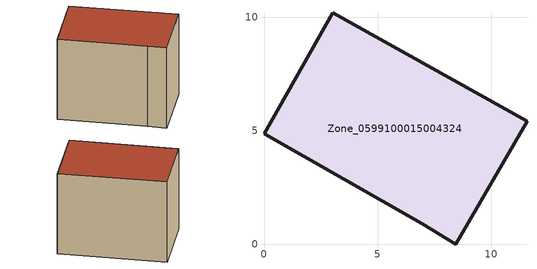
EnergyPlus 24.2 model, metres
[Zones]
Zone_0599100015004324
 floor ground (C_G): 8.45,0 6.96,0.89 0,4.87 3.03,10.19 11.58,5.41 z0.83
 wall outside (C_F): 6.96,0.89 8.45,0 11.58,5.41 3.03,10.19 0,4.87 6.96,0.89 z0.83:8.88
 roof outside (C_R): 11.58,5.41 3.03,10.19 0,4.87 6.96,0.89 8.45,0 z8.88
[BUILDING]
Pand.0599100015004324: North Axis=0; Terrain=City; Loads Convergence Tolerance Value=0.04; Temperature Convergence Tolerance Value=0.4; Solar Distribution=FullExterior; Maximum Number of Warmup Days=25; Minimum Number of Warmup Days=1
[Site:Location]
Rotterdam.The.Hague.AP_ZH_NLD Design_Conditions: Latitude=51.96; Longitude=4.45; Time Zone=1; Elevation=-4.5
[SITE:GROUNDTEMPERATURE:BUILDINGSURFACE]
18, 18, 18, 18, 18, 18, 18, 18, 18, 18, 18, 18
[MATERIAL] Thermal Absorptance=0.9; Solar Absorptance=0.7; Visible Absorptance=0.7
Name | Roughness | Thickness | Conductivity | Density | Specific Heat
G.TI.1946-1964 | MediumSmooth | 0.15 | 1 | 540 | 1210
F.TI.1946-1964 | Rough | 0.3 | 0.857143 | 1920 | 840
R.TI.1946-1964 | MediumRough | 0.2 | 0.277778 | 1500 | 1000
[CONSTRUCTION]
C_G: G.TI.1946-1964
C_F: F.TI.1946-1964
C_R: R.TI.1946-1964
[ZONE]
Zone_0599100015004324: Type=1; Multiplier=1; Ceiling Height=Autocalculate; Volume=Autocalculate; Floor Area=autocalculate; Part of Total Floor Area=Yes
[ZONEINFILTRATION:DESIGNFLOWRATE]
Infil_Zone_0599100015004324: Zone or ZoneList or Space or SpaceList=Zone_0599100015004324; Schedule=AlwaysOn; Design Flow Rate Calculation Method=Flow/Area; Flow Rate per Floor Area=0.003; Constant Term Coefficient=1; Temperature Term Coefficient=0; Velocity Term Coefficient=0; Velocity Squared Term Coefficient=0
[HVACTEMPLATE:ZONE:IDEALLOADSAIRSYSTEM]
Zone_0599100015004324: Maximum Heating Supply Air Temperature=50; Minimum Cooling Supply Air Temperature=13; Maximum Heating Supply Air Humidity Ratio=0.0156; Minimum Cooling Supply Air Humidity Ratio=0.0077; Heating Limit=NoLimit; Cooling Limit=NoLimit; Dehumidification Control Type=ConstantSensibleHeatRatio; Cooling Sensible Heat Ratio=0.7; Dehumidification Setpoint=60; Humidification Control Type=None; Humidification Setpoint=30; Outdoor Air Method=None; Outdoor Air Flow Rate per Person=0.00944; Outdoor Air Flow Rate per Zone Floor Area=0; Outdoor Air Flow Rate per Zone=0; Demand Controlled Ventilation Type=None; Outdoor Air Economizer Type=NoEconomizer; Heat Recovery Type=None; Sensible Heat Recovery Effectiveness=0.7; Latent Heat Recovery Effectiveness=0.65
[ZONECONTROL:THERMOSTAT]
ThermostatControl_Zone_0599100015004324: Zone or ZoneList=Zone_0599100015004324; Control Type Schedule=DualSetpointControlType; Control 1=Thermostat_Zone_0599100015004324; Temperature Difference Between Cutout And Setpoint=0
[THERMOSTATSETPOINT:DUALSETPOINT]
Thermostat_Zone_0599100015004324: Heating Setpoint Temperature Schedule=HeatingSetpoint_Zone_0599100015004324; Cooling Setpoint Temperature Schedule=CoolingSetpoint_Zone_0599100015004324
[SCHEDULE:COMPACT]
HeatingSetpoint_Zone_0599100015004324: Through: 12/31, For: AllDays, Until: 24:00, 21
CoolingSetpoint_Zone_0599100015004324: Through: 12/31, For: AllDays, Until: 24:00, 24
DualSetpointControlType: Through: 12/31, For: AllDays, Until: 24:00, 4
AlwaysOn: Through: 12/31, For: AllDays, Until: 24:00, 1
